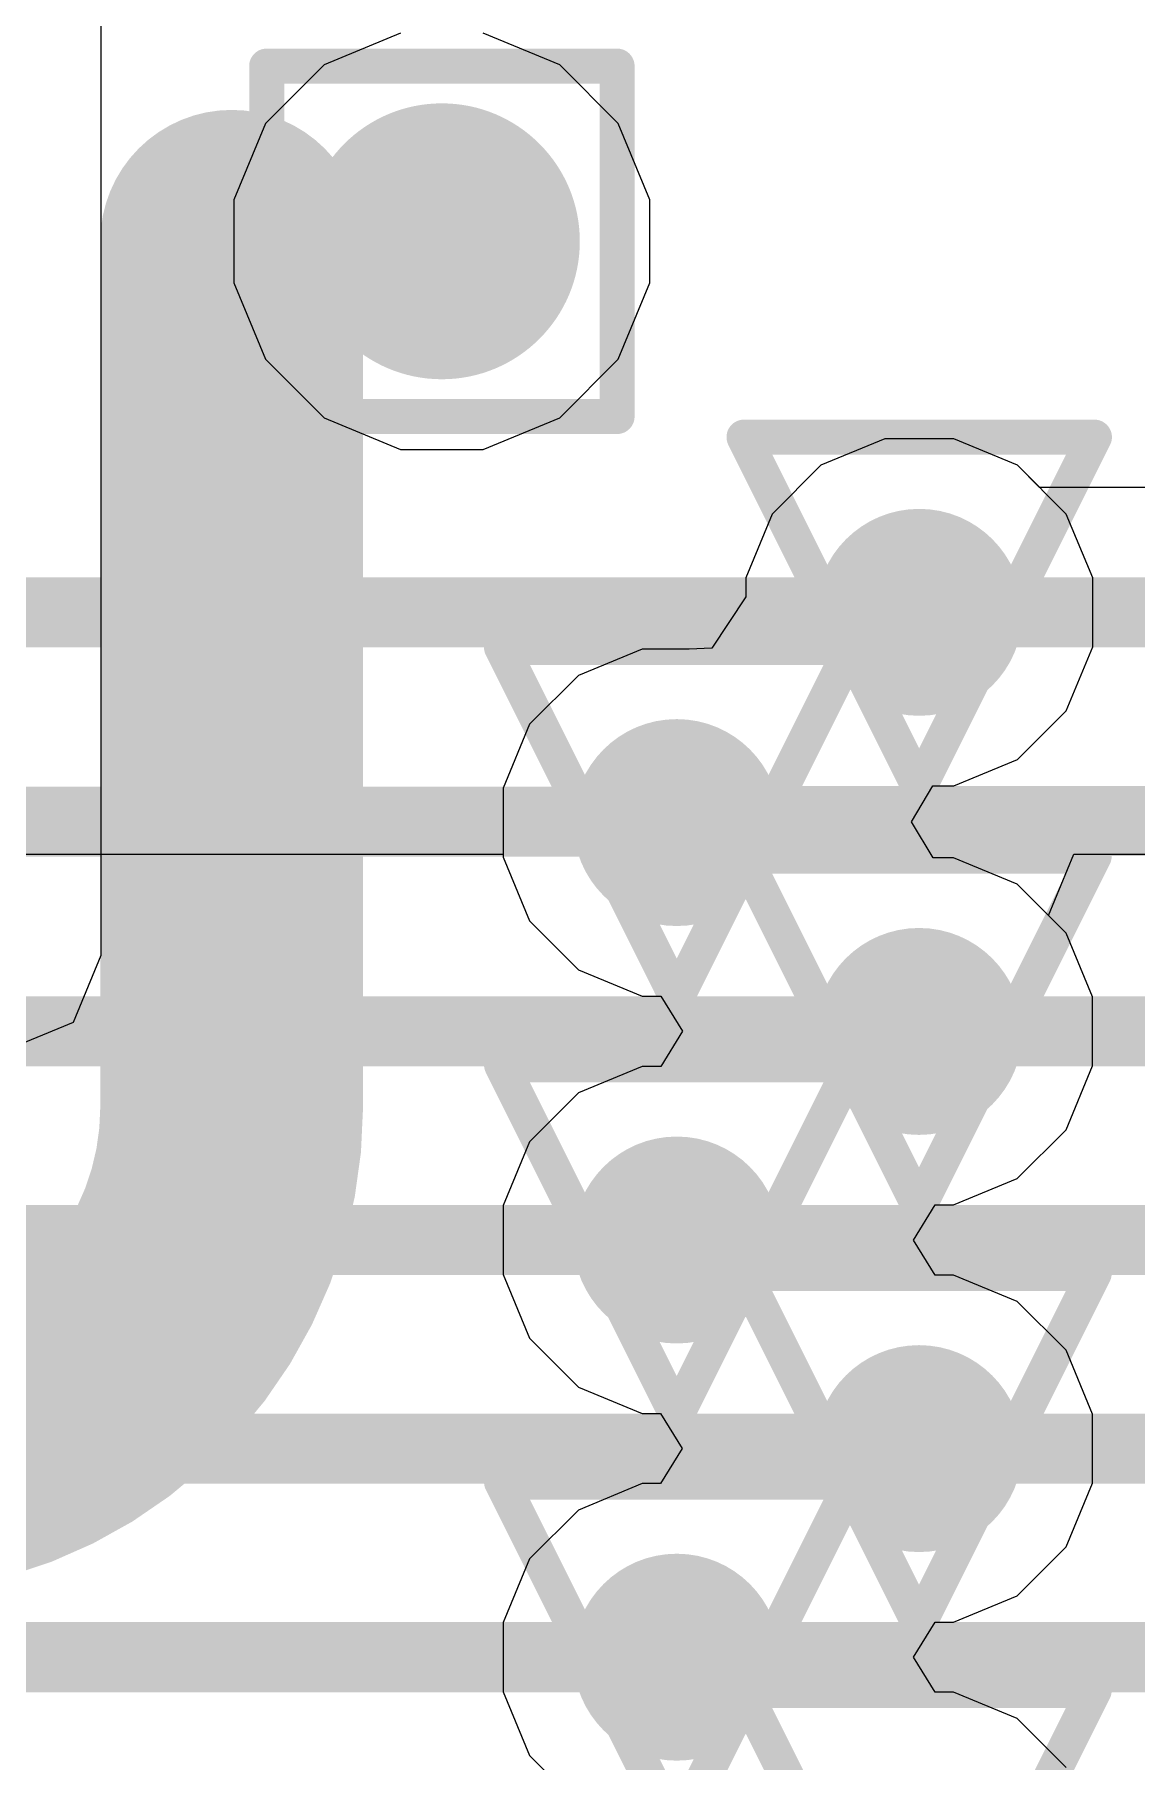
# Model space of a CAD drawing. Header units: inches. Extents: x -6 to 283, y -12 to 154.
# Drawn here: x 34.962 to 36.56, y -10.397 to -7.893 of the extents above; entities that cross this region are included whole.
import ezdxf

# ---------------------------------------------------------------- set-up
doc = ezdxf.new("R2010")
doc.units = ezdxf.units.IN
for name, color, linetype in [('Bottom Layer', 5, 'Continuous'), ('Drill Drawing', 1, 'Continuous'), ('GND-1', 16, 'Continuous'), ('GND-2', 90, 'Continuous'), ('GND-3', 216, 'Continuous'), ('GND-4', 54, 'Continuous'), ('PWR-1', 156, 'Continuous'), ('PWR-2', 130, 'Continuous'), ('Signal L1', 76, 'Continuous'), ('Signal L2', 6, 'Continuous'), ('Top Layer', 1, 'Continuous'), ('Via Holes', 16, 'Continuous')]:
    doc.layers.add(name, color=color, linetype=linetype)

msp = doc.modelspace()

# ---------------------------------------------------------------- hatches: boundary and pattern name
at = {"layer": 'Bottom Layer'}
h = msp.add_hatch(color=5, dxfattribs=at)
edge = h.paths.add_edge_path()
edge.add_arc((35.5531, -8.1928), 0.2, 0, 360)
h = msp.add_hatch(color=5, dxfattribs=at)
edge = h.paths.add_edge_path()
edge.add_arc((36.2452, -8.7307), 0.15, 0, 360)
h = msp.add_hatch(color=5, dxfattribs=at)
edge = h.paths.add_edge_path()
edge.add_arc((35.8936, -9.0355), 0.15, 0, 360)
h = msp.add_hatch(color=5, dxfattribs=at)
edge = h.paths.add_edge_path()
edge.add_arc((36.2449, -9.3383), 0.15, 0, 360)
h = msp.add_hatch(color=5, dxfattribs=at)
edge = h.paths.add_edge_path()
edge.add_arc((35.8936, -9.6407), 0.15, 0, 360)
h = msp.add_hatch(color=5, dxfattribs=at)
edge = h.paths.add_edge_path()
edge.add_arc((36.2449, -9.9431), 0.15, 0, 360)
h = msp.add_hatch(color=5, dxfattribs=at)
edge = h.paths.add_edge_path()
edge.add_arc((35.8936, -10.2455), 0.15, 0, 360)
at = {"layer": 'GND-1'}
h = msp.add_hatch(color=16, dxfattribs=at)
edge = h.paths.add_edge_path()
edge.add_arc((35.5531, -8.1928), 0.2, 0, 360)
h = msp.add_hatch(color=16, dxfattribs=at)
edge = h.paths.add_edge_path()
edge.add_arc((36.2452, -8.7307), 0.15, 0, 360)
h = msp.add_hatch(color=16, dxfattribs=at)
edge = h.paths.add_edge_path()
edge.add_arc((35.8936, -9.0355), 0.15, 0, 360)
h = msp.add_hatch(color=16, dxfattribs=at)
edge = h.paths.add_edge_path()
edge.add_arc((36.2449, -9.3383), 0.15, 0, 360)
h = msp.add_hatch(color=16, dxfattribs=at)
edge = h.paths.add_edge_path()
edge.add_arc((35.8936, -9.6407), 0.15, 0, 360)
h = msp.add_hatch(color=16, dxfattribs=at)
edge = h.paths.add_edge_path()
edge.add_arc((36.2449, -9.9431), 0.15, 0, 360)
h = msp.add_hatch(color=16, dxfattribs=at)
edge = h.paths.add_edge_path()
edge.add_arc((35.8936, -10.2455), 0.15, 0, 360)
at = {"layer": 'GND-2'}
h = msp.add_hatch(color=90, dxfattribs=at)
edge = h.paths.add_edge_path()
edge.add_arc((35.5531, -8.1928), 0.2, 0, 360)
h = msp.add_hatch(color=90, dxfattribs=at)
edge = h.paths.add_edge_path()
edge.add_arc((36.2452, -8.7307), 0.15, 0, 360)
h = msp.add_hatch(color=90, dxfattribs=at)
edge = h.paths.add_edge_path()
edge.add_arc((35.8936, -9.0355), 0.15, 0, 360)
h = msp.add_hatch(color=90, dxfattribs=at)
edge = h.paths.add_edge_path()
edge.add_arc((36.2449, -9.3383), 0.15, 0, 360)
h = msp.add_hatch(color=90, dxfattribs=at)
edge = h.paths.add_edge_path()
edge.add_arc((35.8936, -9.6407), 0.15, 0, 360)
h = msp.add_hatch(color=90, dxfattribs=at)
edge = h.paths.add_edge_path()
edge.add_arc((36.2449, -9.9431), 0.15, 0, 360)
h = msp.add_hatch(color=90, dxfattribs=at)
edge = h.paths.add_edge_path()
edge.add_arc((35.8936, -10.2455), 0.15, 0, 360)
at = {"layer": 'GND-3'}
h = msp.add_hatch(color=216, dxfattribs=at)
edge = h.paths.add_edge_path()
edge.add_arc((35.5531, -8.1928), 0.2, 0, 360)
h = msp.add_hatch(color=216, dxfattribs=at)
edge = h.paths.add_edge_path()
edge.add_arc((36.2452, -8.7307), 0.15, 0, 360)
h = msp.add_hatch(color=216, dxfattribs=at)
edge = h.paths.add_edge_path()
edge.add_arc((35.8936, -9.0355), 0.15, 0, 360)
h = msp.add_hatch(color=216, dxfattribs=at)
edge = h.paths.add_edge_path()
edge.add_arc((36.2449, -9.3383), 0.15, 0, 360)
h = msp.add_hatch(color=216, dxfattribs=at)
edge = h.paths.add_edge_path()
edge.add_arc((35.8936, -9.6407), 0.15, 0, 360)
h = msp.add_hatch(color=216, dxfattribs=at)
edge = h.paths.add_edge_path()
edge.add_arc((36.2449, -9.9431), 0.15, 0, 360)
h = msp.add_hatch(color=216, dxfattribs=at)
edge = h.paths.add_edge_path()
edge.add_arc((35.8936, -10.2455), 0.15, 0, 360)
at = {"layer": 'GND-4'}
h = msp.add_hatch(color=54, dxfattribs=at)
edge = h.paths.add_edge_path()
edge.add_arc((35.5531, -8.1928), 0.2, 0, 360)
h = msp.add_hatch(color=54, dxfattribs=at)
edge = h.paths.add_edge_path()
edge.add_arc((36.2452, -8.7307), 0.15, 0, 360)
h = msp.add_hatch(color=54, dxfattribs=at)
edge = h.paths.add_edge_path()
edge.add_arc((35.8936, -9.0355), 0.15, 0, 360)
h = msp.add_hatch(color=54, dxfattribs=at)
edge = h.paths.add_edge_path()
edge.add_arc((36.2449, -9.3383), 0.15, 0, 360)
h = msp.add_hatch(color=54, dxfattribs=at)
edge = h.paths.add_edge_path()
edge.add_arc((35.8936, -9.6407), 0.15, 0, 360)
h = msp.add_hatch(color=54, dxfattribs=at)
edge = h.paths.add_edge_path()
edge.add_arc((36.2449, -9.9431), 0.15, 0, 360)
h = msp.add_hatch(color=54, dxfattribs=at)
edge = h.paths.add_edge_path()
edge.add_arc((35.8936, -10.2455), 0.15, 0, 360)
at = {"layer": 'PWR-1'}
h = msp.add_hatch(color=156, dxfattribs=at)
edge = h.paths.add_edge_path()
edge.add_arc((35.5531, -8.1928), 0.2, 0, 360)
h = msp.add_hatch(color=156, dxfattribs=at)
edge = h.paths.add_edge_path()
edge.add_arc((36.2452, -8.7307), 0.15, 0, 360)
h = msp.add_hatch(color=156, dxfattribs=at)
edge = h.paths.add_edge_path()
edge.add_arc((35.8936, -9.0355), 0.15, 0, 360)
h = msp.add_hatch(color=156, dxfattribs=at)
edge = h.paths.add_edge_path()
edge.add_arc((36.2449, -9.3383), 0.15, 0, 360)
h = msp.add_hatch(color=156, dxfattribs=at)
edge = h.paths.add_edge_path()
edge.add_arc((35.8936, -9.6407), 0.15, 0, 360)
h = msp.add_hatch(color=156, dxfattribs=at)
edge = h.paths.add_edge_path()
edge.add_arc((36.2449, -9.9431), 0.15, 0, 360)
h = msp.add_hatch(color=156, dxfattribs=at)
edge = h.paths.add_edge_path()
edge.add_arc((35.8936, -10.2455), 0.15, 0, 360)
at = {"layer": 'PWR-2'}
h = msp.add_hatch(color=130, dxfattribs=at)
edge = h.paths.add_edge_path()
edge.add_arc((35.5531, -8.1928), 0.2, 0, 360)
h = msp.add_hatch(color=130, dxfattribs=at)
edge = h.paths.add_edge_path()
edge.add_arc((36.2452, -8.7307), 0.15, 0, 360)
h = msp.add_hatch(color=130, dxfattribs=at)
edge = h.paths.add_edge_path()
edge.add_arc((35.8936, -9.0355), 0.15, 0, 360)
h = msp.add_hatch(color=130, dxfattribs=at)
edge = h.paths.add_edge_path()
edge.add_arc((36.2449, -9.3383), 0.15, 0, 360)
h = msp.add_hatch(color=130, dxfattribs=at)
edge = h.paths.add_edge_path()
edge.add_arc((35.8936, -9.6407), 0.15, 0, 360)
h = msp.add_hatch(color=130, dxfattribs=at)
edge = h.paths.add_edge_path()
edge.add_arc((36.2449, -9.9431), 0.15, 0, 360)
h = msp.add_hatch(color=130, dxfattribs=at)
edge = h.paths.add_edge_path()
edge.add_arc((35.8936, -10.2455), 0.15, 0, 360)
at = {"layer": 'Signal L1'}
h = msp.add_hatch(color=76, dxfattribs=at)
edge = h.paths.add_edge_path()
edge.add_arc((35.5531, -8.1928), 0.2, 0, 360)
h = msp.add_hatch(color=76, dxfattribs=at)
edge = h.paths.add_edge_path()
edge.add_arc((36.2452, -8.7307), 0.15, 0, 360)
h = msp.add_hatch(color=76, dxfattribs=at)
edge = h.paths.add_edge_path()
edge.add_arc((35.8936, -9.0355), 0.15, 0, 360)
h = msp.add_hatch(color=76, dxfattribs=at)
edge = h.paths.add_edge_path()
edge.add_arc((36.2449, -9.3383), 0.15, 0, 360)
h = msp.add_hatch(color=76, dxfattribs=at)
edge = h.paths.add_edge_path()
edge.add_arc((35.8936, -9.6407), 0.15, 0, 360)
h = msp.add_hatch(color=76, dxfattribs=at)
edge = h.paths.add_edge_path()
edge.add_arc((36.2449, -9.9431), 0.15, 0, 360)
h = msp.add_hatch(color=76, dxfattribs=at)
edge = h.paths.add_edge_path()
edge.add_arc((35.8936, -10.2455), 0.15, 0, 360)
at = {"layer": 'Signal L2'}
h = msp.add_hatch(color=6, dxfattribs=at)
edge = h.paths.add_edge_path()
edge.add_arc((35.5531, -8.1928), 0.2, 0, 360)
h = msp.add_hatch(color=6, dxfattribs=at)
edge = h.paths.add_edge_path()
edge.add_arc((36.2452, -8.7307), 0.15, 0, 360)
h = msp.add_hatch(color=6, dxfattribs=at)
edge = h.paths.add_edge_path()
edge.add_arc((35.8936, -9.0355), 0.15, 0, 360)
h = msp.add_hatch(color=6, dxfattribs=at)
edge = h.paths.add_edge_path()
edge.add_arc((36.2449, -9.3383), 0.15, 0, 360)
h = msp.add_hatch(color=6, dxfattribs=at)
edge = h.paths.add_edge_path()
edge.add_arc((35.8936, -9.6407), 0.15, 0, 360)
h = msp.add_hatch(color=6, dxfattribs=at)
edge = h.paths.add_edge_path()
edge.add_arc((36.2449, -9.9431), 0.15, 0, 360)
h = msp.add_hatch(color=6, dxfattribs=at)
edge = h.paths.add_edge_path()
edge.add_arc((35.8936, -10.2455), 0.15, 0, 360)
at = {"layer": 'Top Layer'}
h = msp.add_hatch(color=1, dxfattribs=at)
edge = h.paths.add_edge_path()
edge.add_arc((35.5531, -8.1928), 0.2, 0, 360)
h = msp.add_hatch(color=1, dxfattribs=at)
edge = h.paths.add_edge_path()
edge.add_arc((36.2452, -8.7307), 0.15, 0, 360)
h = msp.add_hatch(color=1, dxfattribs=at)
edge = h.paths.add_edge_path()
edge.add_arc((35.8936, -9.0355), 0.15, 0, 360)
h = msp.add_hatch(color=1, dxfattribs=at)
edge = h.paths.add_edge_path()
edge.add_arc((36.2449, -9.3383), 0.15, 0, 360)
h = msp.add_hatch(color=1, dxfattribs=at)
edge = h.paths.add_edge_path()
edge.add_arc((35.8936, -9.6407), 0.15, 0, 360)
h = msp.add_hatch(color=1, dxfattribs=at)
edge = h.paths.add_edge_path()
edge.add_arc((36.2449, -9.9431), 0.15, 0, 360)
h = msp.add_hatch(color=1, dxfattribs=at)
edge = h.paths.add_edge_path()
edge.add_arc((35.8936, -10.2455), 0.15, 0, 360)
at = {"layer": 'Via Holes'}
h = msp.add_hatch(color=7, dxfattribs=at)
edge = h.paths.add_edge_path()
edge.add_arc((35.5531, -8.1928), 0.1, 0, 360)
h = msp.add_hatch(color=7, dxfattribs=at)
edge = h.paths.add_edge_path()
edge.add_arc((36.2452, -8.7307), 0.075, 0, 360)
h = msp.add_hatch(color=7, dxfattribs=at)
edge = h.paths.add_edge_path()
edge.add_arc((35.8936, -9.0355), 0.075, 0, 360)
h = msp.add_hatch(color=7, dxfattribs=at)
edge = h.paths.add_edge_path()
edge.add_arc((36.2449, -9.3383), 0.075, 0, 360)
h = msp.add_hatch(color=7, dxfattribs=at)
edge = h.paths.add_edge_path()
edge.add_arc((35.8936, -9.6407), 0.075, 0, 360)
h = msp.add_hatch(color=7, dxfattribs=at)
edge = h.paths.add_edge_path()
edge.add_arc((36.2449, -9.9431), 0.075, 0, 360)
h = msp.add_hatch(color=7, dxfattribs=at)
edge = h.paths.add_edge_path()
edge.add_arc((35.8936, -10.2455), 0.075, 0, 360)

# ---------------------------------------------------------------- linework, layer by layer
at = {"layer": 'Bottom Layer'}
for p, q in [((35.0592, -9.2275), (35.0592, -7.2555)), ((36.1952, -8.4791), (36.1027, -8.5175)), ((36.2953, -8.4791), (36.1952, -8.4791)), ((36.3877, -8.5175), (36.2953, -8.4791)), ((36.1027, -8.5175), (36.0319, -8.5882)), ((36.4585, -8.5882), (36.3877, -8.5175)), ((36.0319, -8.5882), (35.9936, -8.6807)), ((36.4968, -8.6807), (36.4585, -8.5882)), ((35.9936, -8.6807), (35.9936, -8.7084)), ((36.4968, -8.7808), (36.4968, -8.6807)), ((35.9936, -8.7084), (35.9445, -8.7827)), ((35.8436, -8.7839), (35.7511, -8.8223)), ((35.9115, -8.7839), (35.8436, -8.7839)), ((35.9445, -8.7827), (35.9115, -8.7839)), ((36.4585, -8.8733), (36.4968, -8.7808)), ((35.7511, -8.8223), (35.6803, -8.893)), ((36.3877, -8.944), (36.4585, -8.8733)), ((35.6803, -8.893), (35.642, -8.9855)), ((36.2953, -8.9823), (36.3877, -8.944)), ((35.642, -8.9855), (35.642, -9.0856)), ((36.234, -9.0344), (36.2648, -8.9823)), ((36.2648, -8.9823), (36.2953, -8.9823)), ((36.2652, -9.0867), (36.234, -9.0344)), ((35.642, -9.0856), (35.6803, -9.1781)), ((36.2949, -9.0867), (36.2652, -9.0867)), ((36.3874, -9.125), (36.2949, -9.0867)), ((36.4582, -9.1958), (36.3874, -9.125)), ((35.6803, -9.1781), (35.7511, -9.2488)), ((36.4965, -9.2882), (36.4582, -9.1958)), ((35.0189, -9.3247), (35.0592, -9.2275)), ((35.7511, -9.2488), (35.8436, -9.2871)), ((35.8436, -9.2871), (35.8708, -9.2871)), ((35.8708, -9.2871), (35.9019, -9.338)), ((36.4965, -9.3883), (36.4965, -9.2882)), ((34.9217, -9.365), (35.0189, -9.3247)), ((35.9019, -9.338), (35.8706, -9.3891)), ((36.4582, -9.4808), (36.4965, -9.3883)), ((35.8436, -9.3891), (35.7511, -9.4274)), ((35.8706, -9.3891), (35.8436, -9.3891)), ((35.7511, -9.4274), (35.6803, -9.4982)), ((36.3874, -9.5516), (36.4582, -9.4808)), ((35.6803, -9.4982), (35.642, -9.5906)), ((36.2949, -9.5899), (36.3874, -9.5516)), ((35.642, -9.5906), (35.642, -9.6907)), ((36.2369, -9.6407), (36.2682, -9.5899)), ((36.2682, -9.5899), (36.2949, -9.5899)), ((36.2682, -9.6915), (36.2369, -9.6407)), ((35.642, -9.6907), (35.6803, -9.7832)), ((36.2949, -9.6915), (36.2682, -9.6915)), ((36.3874, -9.7298), (36.2949, -9.6915)), ((36.4582, -9.8006), (36.3874, -9.7298)), ((35.6803, -9.7832), (35.7511, -9.854)), ((36.4965, -9.893), (36.4582, -9.8006)), ((35.7511, -9.854), (35.8436, -9.8923)), ((35.8436, -9.8923), (35.8703, -9.8923)), ((35.8703, -9.8923), (35.9016, -9.9431)), ((36.4965, -9.9931), (36.4965, -9.893)), ((35.9016, -9.9431), (35.8703, -9.9939)), ((35.8436, -9.9939), (35.7511, -10.0322)), ((35.8703, -9.9939), (35.8436, -9.9939)), ((36.4582, -10.0856), (36.4965, -9.9931)), ((35.7511, -10.0322), (35.6803, -10.103)), ((36.3874, -10.1564), (36.4582, -10.0856)), ((35.6803, -10.103), (35.642, -10.1954)), ((36.2949, -10.1947), (36.3874, -10.1564)), ((35.642, -10.1954), (35.642, -10.2955)), ((36.2369, -10.2455), (36.2682, -10.1947)), ((36.2682, -10.1947), (36.2949, -10.1947)), ((36.2682, -10.2963), (36.2369, -10.2455)), ((35.642, -10.2955), (35.6803, -10.388)), ((36.2949, -10.2963), (36.2682, -10.2963)), ((36.3874, -10.3346), (36.2949, -10.2963)), ((36.4582, -10.4054), (36.3874, -10.3346)), ((35.6803, -10.388), (35.7511, -10.4588))]:
    msp.add_line(p, q, dxfattribs=at)
for points in [[(35.2483, -9.4484, 0.381, 0.381, 0), (35.2483, -8.1928, 0.381, 0.381, 0)], [(35.2483, -9.4484, 0.381, 0.381, -0.414214), (34.7326, -9.9641, 0.381, 0.381, 0)]]:
    msp.add_lwpolyline(points, format="xyseb", dxfattribs=at)
for points in [[(35.1531, -8.1928, 0.1905, 0.1905, 1), (35.3436, -8.1928, 0.1905, 0.1905, 1)], [(35.1531, -9.4484, 0.1905, 0.1905, 1), (35.3436, -9.4484, 0.1905, 0.1905, 1)], [(35.1531, -9.4484, 0.1905, 0.1905, 1), (35.3436, -9.4484, 0.1905, 0.1905, 1)]]:
    msp.add_lwpolyline(points, format="xyseb", close=True, dxfattribs=at)
at = {"layer": 'Drill Drawing'}
for points in [[(35.2991, -7.9388, 0.0508, 0.0508, 0), (35.8071, -7.9388, 0.0508, 0.0508, 0)], [(35.2991, -8.4468, 0.0508, 0.0508, 0), (35.2991, -7.9388, 0.0508, 0.0508, 0)], [(35.8071, -8.4468, 0.0508, 0.0508, 0), (35.8071, -7.9388, 0.0508, 0.0508, 0)], [(35.2991, -8.4468, 0.0508, 0.0508, 0), (35.8071, -8.4468, 0.0508, 0.0508, 0)], [(35.9912, -8.4767, 0.0508, 0.0508, 0), (36.4992, -8.4767, 0.0508, 0.0508, 0)], [(35.9912, -8.4767, 0.0508, 0.0508, 0), (36.2452, -8.9847, 0.0508, 0.0508, 0)], [(36.2452, -8.9847, 0.0508, 0.0508, 0), (36.4992, -8.4767, 0.0508, 0.0508, 0)], [(35.6396, -8.7815, 0.0508, 0.0508, 0), (36.1476, -8.7815, 0.0508, 0.0508, 0)], [(35.6396, -8.7815, 0.0508, 0.0508, 0), (35.8936, -9.2895, 0.0508, 0.0508, 0)], [(35.8936, -9.2895, 0.0508, 0.0508, 0), (36.1476, -8.7815, 0.0508, 0.0508, 0)], [(35.9909, -9.0843, 0.0508, 0.0508, 0), (36.4989, -9.0843, 0.0508, 0.0508, 0)], [(35.9909, -9.0843, 0.0508, 0.0508, 0), (36.2449, -9.5923, 0.0508, 0.0508, 0)], [(36.2449, -9.5923, 0.0508, 0.0508, 0), (36.4989, -9.0843, 0.0508, 0.0508, 0)], [(35.6396, -9.3867, 0.0508, 0.0508, 0), (36.1476, -9.3867, 0.0508, 0.0508, 0)], [(35.6396, -9.3867, 0.0508, 0.0508, 0), (35.8936, -9.8947, 0.0508, 0.0508, 0)], [(35.8936, -9.8947, 0.0508, 0.0508, 0), (36.1476, -9.3867, 0.0508, 0.0508, 0)], [(35.9909, -9.6891, 0.0508, 0.0508, 0), (36.4989, -9.6891, 0.0508, 0.0508, 0)], [(35.9909, -9.6891, 0.0508, 0.0508, 0), (36.2449, -10.1971, 0.0508, 0.0508, 0)], [(36.2449, -10.1971, 0.0508, 0.0508, 0), (36.4989, -9.6891, 0.0508, 0.0508, 0)], [(35.6396, -9.9915, 0.0508, 0.0508, 0), (36.1476, -9.9915, 0.0508, 0.0508, 0)], [(35.6396, -9.9915, 0.0508, 0.0508, 0), (35.8936, -10.4995, 0.0508, 0.0508, 0)], [(35.8936, -10.4995, 0.0508, 0.0508, 0), (36.1476, -9.9915, 0.0508, 0.0508, 0)], [(35.9909, -10.2939, 0.0508, 0.0508, 0), (36.4989, -10.2939, 0.0508, 0.0508, 0)], [(35.9909, -10.2939, 0.0508, 0.0508, 0), (36.2449, -10.8019, 0.0508, 0.0508, 0)], [(36.2449, -10.8019, 0.0508, 0.0508, 0), (36.4989, -10.2939, 0.0508, 0.0508, 0)]]:
    msp.add_lwpolyline(points, format="xyseb", dxfattribs=at)
for points in [[(35.2864, -7.9388, 0.0254, 0.0254, 1), (35.3118, -7.9388, 0.0254, 0.0254, 1)], [(35.2864, -7.9388, 0.0254, 0.0254, 1), (35.3118, -7.9388, 0.0254, 0.0254, 1)], [(35.7944, -7.9388, 0.0254, 0.0254, 1), (35.8198, -7.9388, 0.0254, 0.0254, 1)], [(35.7944, -7.9388, 0.0254, 0.0254, 1), (35.8198, -7.9388, 0.0254, 0.0254, 1)], [(35.2864, -8.4468, 0.0254, 0.0254, 1), (35.3118, -8.4468, 0.0254, 0.0254, 1)], [(35.2864, -8.4468, 0.0254, 0.0254, 1), (35.3118, -8.4468, 0.0254, 0.0254, 1)], [(35.7944, -8.4468, 0.0254, 0.0254, 1), (35.8198, -8.4468, 0.0254, 0.0254, 1)], [(35.7944, -8.4468, 0.0254, 0.0254, 1), (35.8198, -8.4468, 0.0254, 0.0254, 1)], [(35.9785, -8.4767, 0.0254, 0.0254, 1), (36.0039, -8.4767, 0.0254, 0.0254, 1)], [(35.9785, -8.4767, 0.0254, 0.0254, 1), (36.0039, -8.4767, 0.0254, 0.0254, 1)], [(36.4865, -8.4767, 0.0254, 0.0254, 1), (36.5119, -8.4767, 0.0254, 0.0254, 1)], [(36.4865, -8.4767, 0.0254, 0.0254, 1), (36.5119, -8.4767, 0.0254, 0.0254, 1)], [(35.6269, -8.7815, 0.0254, 0.0254, 1), (35.6523, -8.7815, 0.0254, 0.0254, 1)], [(35.6269, -8.7815, 0.0254, 0.0254, 1), (35.6523, -8.7815, 0.0254, 0.0254, 1)], [(36.1349, -8.7815, 0.0254, 0.0254, 1), (36.1603, -8.7815, 0.0254, 0.0254, 1)], [(36.1349, -8.7815, 0.0254, 0.0254, 1), (36.1603, -8.7815, 0.0254, 0.0254, 1)], [(36.2325, -8.9847, 0.0254, 0.0254, 1), (36.2579, -8.9847, 0.0254, 0.0254, 1)], [(36.2325, -8.9847, 0.0254, 0.0254, 1), (36.2579, -8.9847, 0.0254, 0.0254, 1)], [(35.9782, -9.0843, 0.0254, 0.0254, 1), (36.0036, -9.0843, 0.0254, 0.0254, 1)], [(35.9782, -9.0843, 0.0254, 0.0254, 1), (36.0036, -9.0843, 0.0254, 0.0254, 1)], [(36.4862, -9.0843, 0.0254, 0.0254, 1), (36.5116, -9.0843, 0.0254, 0.0254, 1)], [(36.4862, -9.0843, 0.0254, 0.0254, 1), (36.5116, -9.0843, 0.0254, 0.0254, 1)], [(35.8809, -9.2895, 0.0254, 0.0254, 1), (35.9063, -9.2895, 0.0254, 0.0254, 1)], [(35.8809, -9.2895, 0.0254, 0.0254, 1), (35.9063, -9.2895, 0.0254, 0.0254, 1)], [(35.6269, -9.3867, 0.0254, 0.0254, 1), (35.6523, -9.3867, 0.0254, 0.0254, 1)], [(35.6269, -9.3867, 0.0254, 0.0254, 1), (35.6523, -9.3867, 0.0254, 0.0254, 1)], [(36.1349, -9.3867, 0.0254, 0.0254, 1), (36.1603, -9.3867, 0.0254, 0.0254, 1)], [(36.1349, -9.3867, 0.0254, 0.0254, 1), (36.1603, -9.3867, 0.0254, 0.0254, 1)], [(36.2322, -9.5923, 0.0254, 0.0254, 1), (36.2576, -9.5923, 0.0254, 0.0254, 1)], [(36.2322, -9.5923, 0.0254, 0.0254, 1), (36.2576, -9.5923, 0.0254, 0.0254, 1)], [(35.9782, -9.6891, 0.0254, 0.0254, 1), (36.0036, -9.6891, 0.0254, 0.0254, 1)], [(35.9782, -9.6891, 0.0254, 0.0254, 1), (36.0036, -9.6891, 0.0254, 0.0254, 1)], [(36.4862, -9.6891, 0.0254, 0.0254, 1), (36.5116, -9.6891, 0.0254, 0.0254, 1)], [(36.4862, -9.6891, 0.0254, 0.0254, 1), (36.5116, -9.6891, 0.0254, 0.0254, 1)], [(35.8809, -9.8947, 0.0254, 0.0254, 1), (35.9063, -9.8947, 0.0254, 0.0254, 1)], [(35.8809, -9.8947, 0.0254, 0.0254, 1), (35.9063, -9.8947, 0.0254, 0.0254, 1)], [(35.6269, -9.9915, 0.0254, 0.0254, 1), (35.6523, -9.9915, 0.0254, 0.0254, 1)], [(35.6269, -9.9915, 0.0254, 0.0254, 1), (35.6523, -9.9915, 0.0254, 0.0254, 1)], [(36.1349, -9.9915, 0.0254, 0.0254, 1), (36.1603, -9.9915, 0.0254, 0.0254, 1)], [(36.1349, -9.9915, 0.0254, 0.0254, 1), (36.1603, -9.9915, 0.0254, 0.0254, 1)], [(36.2322, -10.1971, 0.0254, 0.0254, 1), (36.2576, -10.1971, 0.0254, 0.0254, 1)], [(36.2322, -10.1971, 0.0254, 0.0254, 1), (36.2576, -10.1971, 0.0254, 0.0254, 1)], [(35.9782, -10.2939, 0.0254, 0.0254, 1), (36.0036, -10.2939, 0.0254, 0.0254, 1)], [(35.9782, -10.2939, 0.0254, 0.0254, 1), (36.0036, -10.2939, 0.0254, 0.0254, 1)], [(36.4862, -10.2939, 0.0254, 0.0254, 1), (36.5116, -10.2939, 0.0254, 0.0254, 1)], [(36.4862, -10.2939, 0.0254, 0.0254, 1), (36.5116, -10.2939, 0.0254, 0.0254, 1)]]:
    msp.add_lwpolyline(points, format="xyseb", close=True, dxfattribs=at)
at = {"layer": 'GND-1'}
for p, q in [((36.1952, -8.4791), (36.1027, -8.5175)), ((36.2953, -8.4791), (36.1952, -8.4791)), ((36.3877, -8.5175), (36.2953, -8.4791)), ((36.1027, -8.5175), (36.0319, -8.5882)), ((36.4585, -8.5882), (36.3877, -8.5175)), ((36.0319, -8.5882), (35.9936, -8.6807)), ((36.4968, -8.6807), (36.4585, -8.5882)), ((35.9936, -8.6807), (35.9936, -8.7084)), ((36.4968, -8.7808), (36.4968, -8.6807)), ((35.9936, -8.7084), (35.9445, -8.7827)), ((35.8436, -8.7839), (35.7511, -8.8223)), ((35.9115, -8.7839), (35.8436, -8.7839)), ((35.9445, -8.7827), (35.9115, -8.7839)), ((36.4585, -8.8733), (36.4968, -8.7808)), ((35.7511, -8.8223), (35.6803, -8.893)), ((36.3877, -8.944), (36.4585, -8.8733)), ((35.6803, -8.893), (35.642, -8.9855)), ((36.2953, -8.9823), (36.3877, -8.944)), ((35.642, -8.9855), (35.642, -9.0856)), ((36.234, -9.0344), (36.2648, -8.9823)), ((36.2648, -8.9823), (36.2953, -8.9823)), ((36.2652, -9.0867), (36.234, -9.0344)), ((35.642, -9.0856), (35.6803, -9.1781)), ((36.2949, -9.0867), (36.2652, -9.0867)), ((36.3874, -9.125), (36.2949, -9.0867)), ((36.4582, -9.1958), (36.3874, -9.125)), ((35.6803, -9.1781), (35.7511, -9.2488)), ((36.4965, -9.2882), (36.4582, -9.1958)), ((35.7511, -9.2488), (35.8436, -9.2871)), ((35.8436, -9.2871), (35.8708, -9.2871)), ((35.8708, -9.2871), (35.9019, -9.338)), ((36.4965, -9.3883), (36.4965, -9.2882)), ((35.9019, -9.338), (35.8706, -9.3891)), ((36.4582, -9.4808), (36.4965, -9.3883)), ((35.8436, -9.3891), (35.7511, -9.4274)), ((35.8706, -9.3891), (35.8436, -9.3891)), ((35.7511, -9.4274), (35.6803, -9.4982)), ((36.3874, -9.5516), (36.4582, -9.4808)), ((35.6803, -9.4982), (35.642, -9.5906)), ((36.2949, -9.5899), (36.3874, -9.5516)), ((35.642, -9.5906), (35.642, -9.6907)), ((36.2369, -9.6407), (36.2682, -9.5899)), ((36.2682, -9.5899), (36.2949, -9.5899)), ((36.2682, -9.6915), (36.2369, -9.6407)), ((35.642, -9.6907), (35.6803, -9.7832)), ((36.2949, -9.6915), (36.2682, -9.6915)), ((36.3874, -9.7298), (36.2949, -9.6915)), ((36.4582, -9.8006), (36.3874, -9.7298)), ((35.6803, -9.7832), (35.7511, -9.854)), ((36.4965, -9.893), (36.4582, -9.8006)), ((35.7511, -9.854), (35.8436, -9.8923)), ((35.8436, -9.8923), (35.8703, -9.8923)), ((35.8703, -9.8923), (35.9016, -9.9431)), ((36.4965, -9.9931), (36.4965, -9.893)), ((35.9016, -9.9431), (35.8703, -9.9939)), ((35.8436, -9.9939), (35.7511, -10.0322)), ((35.8703, -9.9939), (35.8436, -9.9939)), ((36.4582, -10.0856), (36.4965, -9.9931)), ((35.7511, -10.0322), (35.6803, -10.103)), ((36.3874, -10.1564), (36.4582, -10.0856)), ((35.6803, -10.103), (35.642, -10.1954)), ((36.2949, -10.1947), (36.3874, -10.1564)), ((35.642, -10.1954), (35.642, -10.2955)), ((36.2369, -10.2455), (36.2682, -10.1947)), ((36.2682, -10.1947), (36.2949, -10.1947)), ((36.2682, -10.2963), (36.2369, -10.2455)), ((35.642, -10.2955), (35.6803, -10.388)), ((36.2949, -10.2963), (36.2682, -10.2963)), ((36.3874, -10.3346), (36.2949, -10.2963)), ((36.4582, -10.4054), (36.3874, -10.3346)), ((35.6803, -10.388), (35.7511, -10.4588))]:
    msp.add_line(p, q, dxfattribs=at)
at = {"layer": 'GND-2'}
for p, q in [((36.1952, -8.4791), (36.1027, -8.5175)), ((36.2953, -8.4791), (36.1952, -8.4791)), ((36.3877, -8.5175), (36.2953, -8.4791)), ((36.1027, -8.5175), (36.0319, -8.5882)), ((36.4585, -8.5882), (36.3877, -8.5175)), ((36.0319, -8.5882), (35.9936, -8.6807)), ((36.4968, -8.6807), (36.4585, -8.5882)), ((35.9936, -8.6807), (35.9936, -8.7084)), ((36.4968, -8.7808), (36.4968, -8.6807)), ((35.9936, -8.7084), (35.9445, -8.7827)), ((35.8436, -8.7839), (35.7511, -8.8223)), ((35.9115, -8.7839), (35.8436, -8.7839)), ((35.9445, -8.7827), (35.9115, -8.7839)), ((36.4585, -8.8733), (36.4968, -8.7808)), ((35.7511, -8.8223), (35.6803, -8.893)), ((36.3877, -8.944), (36.4585, -8.8733)), ((35.6803, -8.893), (35.642, -8.9855)), ((36.2953, -8.9823), (36.3877, -8.944)), ((35.642, -8.9855), (35.642, -9.0856)), ((36.234, -9.0344), (36.2648, -8.9823)), ((36.2648, -8.9823), (36.2953, -8.9823)), ((36.2652, -9.0867), (36.234, -9.0344)), ((35.642, -9.0856), (35.6803, -9.1781)), ((36.2949, -9.0867), (36.2652, -9.0867)), ((36.3874, -9.125), (36.2949, -9.0867)), ((36.4582, -9.1958), (36.3874, -9.125)), ((35.6803, -9.1781), (35.7511, -9.2488)), ((36.4965, -9.2882), (36.4582, -9.1958)), ((35.7511, -9.2488), (35.8436, -9.2871)), ((35.8436, -9.2871), (35.8708, -9.2871)), ((35.8708, -9.2871), (35.9019, -9.338)), ((36.4965, -9.3883), (36.4965, -9.2882)), ((35.9019, -9.338), (35.8706, -9.3891)), ((36.4582, -9.4808), (36.4965, -9.3883)), ((35.8436, -9.3891), (35.7511, -9.4274)), ((35.8706, -9.3891), (35.8436, -9.3891)), ((35.7511, -9.4274), (35.6803, -9.4982)), ((36.3874, -9.5516), (36.4582, -9.4808)), ((35.6803, -9.4982), (35.642, -9.5906)), ((36.2949, -9.5899), (36.3874, -9.5516)), ((35.642, -9.5906), (35.642, -9.6907)), ((36.2369, -9.6407), (36.2682, -9.5899)), ((36.2682, -9.5899), (36.2949, -9.5899)), ((36.2682, -9.6915), (36.2369, -9.6407)), ((35.642, -9.6907), (35.6803, -9.7832)), ((36.2949, -9.6915), (36.2682, -9.6915)), ((36.3874, -9.7298), (36.2949, -9.6915)), ((36.4582, -9.8006), (36.3874, -9.7298)), ((35.6803, -9.7832), (35.7511, -9.854)), ((36.4965, -9.893), (36.4582, -9.8006)), ((35.7511, -9.854), (35.8436, -9.8923)), ((35.8436, -9.8923), (35.8703, -9.8923)), ((35.8703, -9.8923), (35.9016, -9.9431)), ((36.4965, -9.9931), (36.4965, -9.893)), ((35.9016, -9.9431), (35.8703, -9.9939)), ((35.8436, -9.9939), (35.7511, -10.0322)), ((35.8703, -9.9939), (35.8436, -9.9939)), ((36.4582, -10.0856), (36.4965, -9.9931)), ((35.7511, -10.0322), (35.6803, -10.103)), ((36.3874, -10.1564), (36.4582, -10.0856)), ((35.6803, -10.103), (35.642, -10.1954)), ((36.2949, -10.1947), (36.3874, -10.1564)), ((35.642, -10.1954), (35.642, -10.2955)), ((36.2369, -10.2455), (36.2682, -10.1947)), ((36.2682, -10.1947), (36.2949, -10.1947)), ((36.2682, -10.2963), (36.2369, -10.2455)), ((35.642, -10.2955), (35.6803, -10.388)), ((36.2949, -10.2963), (36.2682, -10.2963)), ((36.3874, -10.3346), (36.2949, -10.2963)), ((36.4582, -10.4054), (36.3874, -10.3346)), ((35.6803, -10.388), (35.7511, -10.4588))]:
    msp.add_line(p, q, dxfattribs=at)
at = {"layer": 'GND-3'}
for p, q in [((36.1952, -8.4791), (36.1027, -8.5175)), ((36.2953, -8.4791), (36.1952, -8.4791)), ((36.3877, -8.5175), (36.2953, -8.4791)), ((36.1027, -8.5175), (36.0319, -8.5882)), ((36.4585, -8.5882), (36.3877, -8.5175)), ((36.0319, -8.5882), (35.9936, -8.6807)), ((36.4968, -8.6807), (36.4585, -8.5882)), ((35.9936, -8.6807), (35.9936, -8.7084)), ((36.4968, -8.7808), (36.4968, -8.6807)), ((35.9936, -8.7084), (35.9445, -8.7827)), ((35.8436, -8.7839), (35.7511, -8.8223)), ((35.9115, -8.7839), (35.8436, -8.7839)), ((35.9445, -8.7827), (35.9115, -8.7839)), ((36.4585, -8.8733), (36.4968, -8.7808)), ((35.7511, -8.8223), (35.6803, -8.893)), ((36.3877, -8.944), (36.4585, -8.8733)), ((35.6803, -8.893), (35.642, -8.9855)), ((36.2953, -8.9823), (36.3877, -8.944)), ((35.642, -8.9855), (35.642, -9.0856)), ((36.234, -9.0344), (36.2648, -8.9823)), ((36.2648, -8.9823), (36.2953, -8.9823)), ((36.2652, -9.0867), (36.234, -9.0344)), ((35.642, -9.0856), (35.6803, -9.1781)), ((36.2949, -9.0867), (36.2652, -9.0867)), ((36.3874, -9.125), (36.2949, -9.0867)), ((36.4582, -9.1958), (36.3874, -9.125)), ((35.6803, -9.1781), (35.7511, -9.2488)), ((36.4965, -9.2882), (36.4582, -9.1958)), ((35.7511, -9.2488), (35.8436, -9.2871)), ((35.8436, -9.2871), (35.8708, -9.2871)), ((35.8708, -9.2871), (35.9019, -9.338)), ((36.4965, -9.3883), (36.4965, -9.2882)), ((35.9019, -9.338), (35.8706, -9.3891)), ((36.4582, -9.4808), (36.4965, -9.3883)), ((35.8436, -9.3891), (35.7511, -9.4274)), ((35.8706, -9.3891), (35.8436, -9.3891)), ((35.7511, -9.4274), (35.6803, -9.4982)), ((36.3874, -9.5516), (36.4582, -9.4808)), ((35.6803, -9.4982), (35.642, -9.5906)), ((36.2949, -9.5899), (36.3874, -9.5516)), ((35.642, -9.5906), (35.642, -9.6907)), ((36.2369, -9.6407), (36.2682, -9.5899)), ((36.2682, -9.5899), (36.2949, -9.5899)), ((36.2682, -9.6915), (36.2369, -9.6407)), ((35.642, -9.6907), (35.6803, -9.7832)), ((36.2949, -9.6915), (36.2682, -9.6915)), ((36.3874, -9.7298), (36.2949, -9.6915)), ((36.4582, -9.8006), (36.3874, -9.7298)), ((35.6803, -9.7832), (35.7511, -9.854)), ((36.4965, -9.893), (36.4582, -9.8006)), ((35.7511, -9.854), (35.8436, -9.8923)), ((35.8436, -9.8923), (35.8703, -9.8923)), ((35.8703, -9.8923), (35.9016, -9.9431)), ((36.4965, -9.9931), (36.4965, -9.893)), ((35.9016, -9.9431), (35.8703, -9.9939)), ((35.8436, -9.9939), (35.7511, -10.0322)), ((35.8703, -9.9939), (35.8436, -9.9939)), ((36.4582, -10.0856), (36.4965, -9.9931)), ((35.7511, -10.0322), (35.6803, -10.103)), ((36.3874, -10.1564), (36.4582, -10.0856)), ((35.6803, -10.103), (35.642, -10.1954)), ((36.2949, -10.1947), (36.3874, -10.1564)), ((35.642, -10.1954), (35.642, -10.2955)), ((36.2369, -10.2455), (36.2682, -10.1947)), ((36.2682, -10.1947), (36.2949, -10.1947)), ((36.2682, -10.2963), (36.2369, -10.2455)), ((35.642, -10.2955), (35.6803, -10.388)), ((36.2949, -10.2963), (36.2682, -10.2963)), ((36.3874, -10.3346), (36.2949, -10.2963)), ((36.4582, -10.4054), (36.3874, -10.3346)), ((35.6803, -10.388), (35.7511, -10.4588))]:
    msp.add_line(p, q, dxfattribs=at)
at = {"layer": 'GND-4'}
for p, q in [((36.1952, -8.4791), (36.1027, -8.5175)), ((36.2953, -8.4791), (36.1952, -8.4791)), ((36.3877, -8.5175), (36.2953, -8.4791)), ((36.1027, -8.5175), (36.0319, -8.5882)), ((36.4585, -8.5882), (36.3877, -8.5175)), ((36.0319, -8.5882), (35.9936, -8.6807)), ((36.4968, -8.6807), (36.4585, -8.5882)), ((35.9936, -8.6807), (35.9936, -8.7084)), ((36.4968, -8.7808), (36.4968, -8.6807)), ((35.9936, -8.7084), (35.9445, -8.7827)), ((35.8436, -8.7839), (35.7511, -8.8223)), ((35.9115, -8.7839), (35.8436, -8.7839)), ((35.9445, -8.7827), (35.9115, -8.7839)), ((36.4585, -8.8733), (36.4968, -8.7808)), ((35.7511, -8.8223), (35.6803, -8.893)), ((36.3877, -8.944), (36.4585, -8.8733)), ((35.6803, -8.893), (35.642, -8.9855)), ((36.2953, -8.9823), (36.3877, -8.944)), ((35.642, -8.9855), (35.642, -9.0856)), ((36.234, -9.0344), (36.2648, -8.9823)), ((36.2648, -8.9823), (36.2953, -8.9823)), ((36.2652, -9.0867), (36.234, -9.0344)), ((35.642, -9.0856), (35.6803, -9.1781)), ((36.2949, -9.0867), (36.2652, -9.0867)), ((36.3874, -9.125), (36.2949, -9.0867)), ((36.4582, -9.1958), (36.3874, -9.125)), ((35.6803, -9.1781), (35.7511, -9.2488)), ((36.4965, -9.2882), (36.4582, -9.1958)), ((35.7511, -9.2488), (35.8436, -9.2871)), ((35.8436, -9.2871), (35.8708, -9.2871)), ((35.8708, -9.2871), (35.9019, -9.338)), ((36.4965, -9.3883), (36.4965, -9.2882)), ((35.9019, -9.338), (35.8706, -9.3891)), ((36.4582, -9.4808), (36.4965, -9.3883)), ((35.8436, -9.3891), (35.7511, -9.4274)), ((35.8706, -9.3891), (35.8436, -9.3891)), ((35.7511, -9.4274), (35.6803, -9.4982)), ((36.3874, -9.5516), (36.4582, -9.4808)), ((35.6803, -9.4982), (35.642, -9.5906)), ((36.2949, -9.5899), (36.3874, -9.5516)), ((35.642, -9.5906), (35.642, -9.6907)), ((36.2369, -9.6407), (36.2682, -9.5899)), ((36.2682, -9.5899), (36.2949, -9.5899)), ((36.2682, -9.6915), (36.2369, -9.6407)), ((35.642, -9.6907), (35.6803, -9.7832)), ((36.2949, -9.6915), (36.2682, -9.6915)), ((36.3874, -9.7298), (36.2949, -9.6915)), ((36.4582, -9.8006), (36.3874, -9.7298)), ((35.6803, -9.7832), (35.7511, -9.854)), ((36.4965, -9.893), (36.4582, -9.8006)), ((35.7511, -9.854), (35.8436, -9.8923)), ((35.8436, -9.8923), (35.8703, -9.8923)), ((35.8703, -9.8923), (35.9016, -9.9431)), ((36.4965, -9.9931), (36.4965, -9.893)), ((35.9016, -9.9431), (35.8703, -9.9939)), ((35.8436, -9.9939), (35.7511, -10.0322)), ((35.8703, -9.9939), (35.8436, -9.9939)), ((36.4582, -10.0856), (36.4965, -9.9931)), ((35.7511, -10.0322), (35.6803, -10.103)), ((36.3874, -10.1564), (36.4582, -10.0856)), ((35.6803, -10.103), (35.642, -10.1954)), ((36.2949, -10.1947), (36.3874, -10.1564)), ((35.642, -10.1954), (35.642, -10.2955)), ((36.2369, -10.2455), (36.2682, -10.1947)), ((36.2682, -10.1947), (36.2949, -10.1947)), ((36.2682, -10.2963), (36.2369, -10.2455)), ((35.642, -10.2955), (35.6803, -10.388)), ((36.2949, -10.2963), (36.2682, -10.2963)), ((36.3874, -10.3346), (36.2949, -10.2963)), ((36.4582, -10.4054), (36.3874, -10.3346)), ((35.6803, -10.388), (35.7511, -10.4588))]:
    msp.add_line(p, q, dxfattribs=at)
at = {"layer": 'PWR-1'}
for p, q in [((35.4931, -7.8912), (35.3823, -7.9371)), ((35.724, -7.9371), (35.6131, -7.8912)), ((35.3823, -7.9371), (35.2974, -8.0219)), ((35.8088, -8.0219), (35.724, -7.9371)), ((35.2974, -8.0219), (35.2515, -8.1328)), ((35.8547, -8.1328), (35.8088, -8.0219)), ((35.2515, -8.1328), (35.2515, -8.2528)), ((35.8547, -8.2528), (35.8547, -8.1328)), ((35.2515, -8.2528), (35.2974, -8.3636)), ((35.8088, -8.3636), (35.8547, -8.2528)), ((35.2974, -8.3636), (35.3823, -8.4485)), ((35.724, -8.4485), (35.8088, -8.3636)), ((35.3823, -8.4485), (35.4931, -8.4944)), ((35.6131, -8.4944), (35.724, -8.4485)), ((36.1952, -8.4791), (36.1027, -8.5175)), ((36.2953, -8.4791), (36.1952, -8.4791)), ((36.3877, -8.5175), (36.2953, -8.4791)), ((35.4931, -8.4944), (35.6131, -8.4944)), ((36.1027, -8.5175), (36.0319, -8.5882)), ((36.4585, -8.5882), (36.3877, -8.5175)), ((36.0319, -8.5882), (35.9936, -8.6807)), ((36.4968, -8.6807), (36.4585, -8.5882)), ((35.9936, -8.6807), (35.9936, -8.7084)), ((36.4968, -8.7808), (36.4968, -8.6807)), ((35.9936, -8.7084), (35.9445, -8.7827)), ((35.8436, -8.7839), (35.7511, -8.8223)), ((35.9115, -8.7839), (35.8436, -8.7839)), ((35.9445, -8.7827), (35.9115, -8.7839)), ((36.4585, -8.8733), (36.4968, -8.7808)), ((35.7511, -8.8223), (35.6803, -8.893)), ((36.3877, -8.944), (36.4585, -8.8733)), ((35.6803, -8.893), (35.642, -8.9855)), ((36.2953, -8.9823), (36.3877, -8.944)), ((35.642, -8.9855), (35.642, -9.0856)), ((36.234, -9.0344), (36.2648, -8.9823)), ((36.2648, -8.9823), (36.2953, -8.9823)), ((36.2652, -9.0867), (36.234, -9.0344)), ((35.642, -9.0856), (35.6803, -9.1781)), ((36.2949, -9.0867), (36.2652, -9.0867)), ((36.3874, -9.125), (36.2949, -9.0867)), ((36.4582, -9.1958), (36.3874, -9.125)), ((35.6803, -9.1781), (35.7511, -9.2488)), ((36.4965, -9.2882), (36.4582, -9.1958)), ((35.7511, -9.2488), (35.8436, -9.2871)), ((35.8436, -9.2871), (35.8708, -9.2871)), ((35.8708, -9.2871), (35.9019, -9.338)), ((36.4965, -9.3883), (36.4965, -9.2882)), ((35.9019, -9.338), (35.8706, -9.3891)), ((36.4582, -9.4808), (36.4965, -9.3883)), ((35.8436, -9.3891), (35.7511, -9.4274)), ((35.8706, -9.3891), (35.8436, -9.3891)), ((35.7511, -9.4274), (35.6803, -9.4982)), ((36.3874, -9.5516), (36.4582, -9.4808)), ((35.6803, -9.4982), (35.642, -9.5906)), ((36.2949, -9.5899), (36.3874, -9.5516)), ((35.642, -9.5906), (35.642, -9.6907)), ((36.2369, -9.6407), (36.2682, -9.5899)), ((36.2682, -9.5899), (36.2949, -9.5899)), ((36.2682, -9.6915), (36.2369, -9.6407)), ((35.642, -9.6907), (35.6803, -9.7832)), ((36.2949, -9.6915), (36.2682, -9.6915)), ((36.3874, -9.7298), (36.2949, -9.6915)), ((36.4582, -9.8006), (36.3874, -9.7298)), ((35.6803, -9.7832), (35.7511, -9.854)), ((36.4965, -9.893), (36.4582, -9.8006)), ((35.7511, -9.854), (35.8436, -9.8923)), ((35.8436, -9.8923), (35.8703, -9.8923)), ((35.8703, -9.8923), (35.9016, -9.9431)), ((36.4965, -9.9931), (36.4965, -9.893)), ((35.9016, -9.9431), (35.8703, -9.9939)), ((35.8436, -9.9939), (35.7511, -10.0322)), ((35.8703, -9.9939), (35.8436, -9.9939)), ((36.4582, -10.0856), (36.4965, -9.9931)), ((35.7511, -10.0322), (35.6803, -10.103)), ((36.3874, -10.1564), (36.4582, -10.0856)), ((35.6803, -10.103), (35.642, -10.1954)), ((36.2949, -10.1947), (36.3874, -10.1564)), ((35.642, -10.1954), (35.642, -10.2955)), ((36.2369, -10.2455), (36.2682, -10.1947)), ((36.2682, -10.1947), (36.2949, -10.1947)), ((36.2682, -10.2963), (36.2369, -10.2455)), ((35.642, -10.2955), (35.6803, -10.388)), ((36.2949, -10.2963), (36.2682, -10.2963)), ((36.3874, -10.3346), (36.2949, -10.2963)), ((36.4582, -10.4054), (36.3874, -10.3346)), ((35.6803, -10.388), (35.7511, -10.4588))]:
    msp.add_line(p, q, dxfattribs=at)
at = {"layer": 'PWR-2'}
for p, q in [((35.4931, -7.8912), (35.3823, -7.9371)), ((35.724, -7.9371), (35.6131, -7.8912)), ((35.3823, -7.9371), (35.2974, -8.0219)), ((35.8088, -8.0219), (35.724, -7.9371)), ((35.2974, -8.0219), (35.2515, -8.1328)), ((35.8547, -8.1328), (35.8088, -8.0219)), ((35.2515, -8.1328), (35.2515, -8.2528)), ((35.8547, -8.2528), (35.8547, -8.1328)), ((35.2515, -8.2528), (35.2974, -8.3636)), ((35.8088, -8.3636), (35.8547, -8.2528)), ((35.2974, -8.3636), (35.3823, -8.4485)), ((35.724, -8.4485), (35.8088, -8.3636)), ((35.3823, -8.4485), (35.4931, -8.4944)), ((35.6131, -8.4944), (35.724, -8.4485)), ((36.1952, -8.4791), (36.1027, -8.5175)), ((36.2953, -8.4791), (36.1952, -8.4791)), ((36.3877, -8.5175), (36.2953, -8.4791)), ((35.4931, -8.4944), (35.6131, -8.4944)), ((36.1027, -8.5175), (36.0319, -8.5882)), ((36.4585, -8.5882), (36.3877, -8.5175)), ((36.0319, -8.5882), (35.9936, -8.6807)), ((36.4968, -8.6807), (36.4585, -8.5882)), ((35.9936, -8.6807), (35.9936, -8.7084)), ((36.4968, -8.7808), (36.4968, -8.6807)), ((35.9936, -8.7084), (35.9445, -8.7827)), ((35.8436, -8.7839), (35.7511, -8.8223)), ((35.9115, -8.7839), (35.8436, -8.7839)), ((35.9445, -8.7827), (35.9115, -8.7839)), ((36.4585, -8.8733), (36.4968, -8.7808)), ((35.7511, -8.8223), (35.6803, -8.893)), ((36.3877, -8.944), (36.4585, -8.8733)), ((35.6803, -8.893), (35.642, -8.9855)), ((36.2953, -8.9823), (36.3877, -8.944)), ((35.642, -8.9855), (35.642, -9.0856)), ((36.234, -9.0344), (36.2648, -8.9823)), ((36.2648, -8.9823), (36.2953, -8.9823)), ((36.2652, -9.0867), (36.234, -9.0344)), ((35.642, -9.0856), (35.6803, -9.1781)), ((36.2949, -9.0867), (36.2652, -9.0867)), ((36.3874, -9.125), (36.2949, -9.0867)), ((36.4582, -9.1958), (36.3874, -9.125)), ((35.6803, -9.1781), (35.7511, -9.2488)), ((36.4965, -9.2882), (36.4582, -9.1958)), ((35.7511, -9.2488), (35.8436, -9.2871)), ((35.8436, -9.2871), (35.8708, -9.2871)), ((35.8708, -9.2871), (35.9019, -9.338)), ((36.4965, -9.3883), (36.4965, -9.2882)), ((35.9019, -9.338), (35.8706, -9.3891)), ((36.4582, -9.4808), (36.4965, -9.3883)), ((35.8436, -9.3891), (35.7511, -9.4274)), ((35.8706, -9.3891), (35.8436, -9.3891)), ((35.7511, -9.4274), (35.6803, -9.4982)), ((36.3874, -9.5516), (36.4582, -9.4808)), ((35.6803, -9.4982), (35.642, -9.5906)), ((36.2949, -9.5899), (36.3874, -9.5516)), ((35.642, -9.5906), (35.642, -9.6907)), ((36.2369, -9.6407), (36.2682, -9.5899)), ((36.2682, -9.5899), (36.2949, -9.5899)), ((36.2682, -9.6915), (36.2369, -9.6407)), ((35.642, -9.6907), (35.6803, -9.7832)), ((36.2949, -9.6915), (36.2682, -9.6915)), ((36.3874, -9.7298), (36.2949, -9.6915)), ((36.4582, -9.8006), (36.3874, -9.7298)), ((35.6803, -9.7832), (35.7511, -9.854)), ((36.4965, -9.893), (36.4582, -9.8006)), ((35.7511, -9.854), (35.8436, -9.8923)), ((35.8436, -9.8923), (35.8703, -9.8923)), ((35.8703, -9.8923), (35.9016, -9.9431)), ((36.4965, -9.9931), (36.4965, -9.893)), ((35.9016, -9.9431), (35.8703, -9.9939)), ((35.8436, -9.9939), (35.7511, -10.0322)), ((35.8703, -9.9939), (35.8436, -9.9939)), ((36.4582, -10.0856), (36.4965, -9.9931)), ((35.7511, -10.0322), (35.6803, -10.103)), ((36.3874, -10.1564), (36.4582, -10.0856)), ((35.6803, -10.103), (35.642, -10.1954)), ((36.2949, -10.1947), (36.3874, -10.1564)), ((35.642, -10.1954), (35.642, -10.2955)), ((36.2369, -10.2455), (36.2682, -10.1947)), ((36.2682, -10.1947), (36.2949, -10.1947)), ((36.2682, -10.2963), (36.2369, -10.2455)), ((35.642, -10.2955), (35.6803, -10.388)), ((36.2949, -10.2963), (36.2682, -10.2963)), ((36.3874, -10.3346), (36.2949, -10.2963)), ((36.4582, -10.4054), (36.3874, -10.3346)), ((35.6803, -10.388), (35.7511, -10.4588))]:
    msp.add_line(p, q, dxfattribs=at)
at = {"layer": 'Signal L1'}
for p, q in [((31.7271, -9.0814), (35.642, -9.0814)), ((35.642, -9.0814), (35.642, -9.0856)), ((35.642, -9.0856), (35.6803, -9.1781)), ((36.4328, -9.1703), (36.4696, -9.0814)), ((36.4696, -9.0814), (52.3956, -9.0814)), ((35.6803, -9.1781), (35.7511, -9.2488)), ((36.4582, -9.1958), (36.4328, -9.1703)), ((36.4965, -9.2882), (36.4582, -9.1958)), ((35.7511, -9.2488), (35.8436, -9.2871)), ((35.8436, -9.2871), (35.8708, -9.2871)), ((35.8708, -9.2871), (35.9019, -9.338)), ((36.4965, -9.3883), (36.4965, -9.2882)), ((35.9019, -9.338), (35.8706, -9.3891)), ((36.4582, -9.4808), (36.4965, -9.3883)), ((35.8436, -9.3891), (35.7511, -9.4274)), ((35.8706, -9.3891), (35.8436, -9.3891)), ((35.7511, -9.4274), (35.6803, -9.4982)), ((36.3874, -9.5516), (36.4582, -9.4808)), ((35.6803, -9.4982), (35.642, -9.5906)), ((36.2949, -9.5899), (36.3874, -9.5516)), ((35.642, -9.5906), (35.642, -9.6907)), ((36.2369, -9.6407), (36.2682, -9.5899)), ((36.2682, -9.5899), (36.2949, -9.5899)), ((36.2682, -9.6915), (36.2369, -9.6407)), ((35.642, -9.6907), (35.6803, -9.7832)), ((36.2949, -9.6915), (36.2682, -9.6915)), ((36.3874, -9.7298), (36.2949, -9.6915)), ((36.4582, -9.8006), (36.3874, -9.7298)), ((35.6803, -9.7832), (35.7511, -9.854)), ((36.4965, -9.893), (36.4582, -9.8006)), ((35.7511, -9.854), (35.8436, -9.8923)), ((35.8436, -9.8923), (35.8703, -9.8923)), ((35.8703, -9.8923), (35.9016, -9.9431)), ((36.4965, -9.9931), (36.4965, -9.893)), ((35.9016, -9.9431), (35.8703, -9.9939)), ((35.8436, -9.9939), (35.7511, -10.0322)), ((35.8703, -9.9939), (35.8436, -9.9939)), ((36.4582, -10.0856), (36.4965, -9.9931)), ((35.7511, -10.0322), (35.6803, -10.103)), ((36.3874, -10.1564), (36.4582, -10.0856)), ((35.6803, -10.103), (35.642, -10.1954)), ((36.2949, -10.1947), (36.3874, -10.1564)), ((35.642, -10.1954), (35.642, -10.2955)), ((36.2369, -10.2455), (36.2682, -10.1947)), ((36.2682, -10.1947), (36.2949, -10.1947)), ((36.2682, -10.2963), (36.2369, -10.2455)), ((35.642, -10.2955), (35.6803, -10.388)), ((36.2949, -10.2963), (36.2682, -10.2963)), ((36.3874, -10.3346), (36.2949, -10.2963)), ((36.4582, -10.4054), (36.3874, -10.3346)), ((35.6803, -10.388), (35.7511, -10.4588))]:
    msp.add_line(p, q, dxfattribs=at)
at = {"layer": 'Signal L2'}
for points in [[(30.8368, -8.7307, 0.1016, 0.1016, 0), (36.2452, -8.7307, 0.1016, 0.1016, 0)], [(30.7111, -9.0343, 0.1016, 0.1016, 0), (35.8948, -9.0343, 0.1016, 0.1016, 0)], [(30.5852, -9.3383, 0.1016, 0.1016, 0), (36.2449, -9.3383, 0.1016, 0.1016, 0)], [(30.4599, -9.6407, 0.1016, 0.1016, 0), (35.8936, -9.6407, 0.1016, 0.1016, 0)], [(30.3346, -9.9431, 0.1016, 0.1016, 0), (36.2449, -9.9431, 0.1016, 0.1016, 0)], [(30.2094, -10.2455, 0.1016, 0.1016, 0), (35.8936, -10.2455, 0.1016, 0.1016, 0)]]:
    msp.add_lwpolyline(points, format="xyseb", dxfattribs=at)
for points in [[(36.2198, -8.7307, 0.0508, 0.0508, 1), (36.2706, -8.7307, 0.0508, 0.0508, 1)], [(35.8694, -9.0343, 0.0508, 0.0508, 1), (35.9202, -9.0343, 0.0508, 0.0508, 1)], [(36.2195, -9.3383, 0.0508, 0.0508, 1), (36.2703, -9.3383, 0.0508, 0.0508, 1)], [(35.8682, -9.6407, 0.0508, 0.0508, 1), (35.919, -9.6407, 0.0508, 0.0508, 1)], [(36.2195, -9.9431, 0.0508, 0.0508, 1), (36.2703, -9.9431, 0.0508, 0.0508, 1)], [(35.8682, -10.2455, 0.0508, 0.0508, 1), (35.919, -10.2455, 0.0508, 0.0508, 1)]]:
    msp.add_lwpolyline(points, format="xyseb", close=True, dxfattribs=at)
at = {"layer": 'Top Layer'}
for p, q in [((36.1952, -8.4791), (36.1027, -8.5175)), ((36.2953, -8.4791), (36.1952, -8.4791)), ((36.3877, -8.5175), (36.2953, -8.4791)), ((36.1027, -8.5175), (36.0319, -8.5882)), ((36.4198, -8.5495), (36.3877, -8.5175)), ((36.8257, -8.5495), (36.4198, -8.5495)), ((36.0319, -8.5882), (35.9936, -8.6807)), ((35.9936, -8.6807), (35.9936, -8.7084)), ((35.9936, -8.7084), (35.9445, -8.7827)), ((35.8436, -8.7839), (35.7511, -8.8223)), ((35.9115, -8.7839), (35.8436, -8.7839)), ((35.9445, -8.7827), (35.9115, -8.7839)), ((35.7511, -8.8223), (35.6803, -8.893)), ((35.6803, -8.893), (35.642, -8.9855)), ((35.642, -8.9855), (35.642, -9.0856)), ((35.642, -9.0856), (35.6803, -9.1781)), ((35.6803, -9.1781), (35.7511, -9.2488)), ((35.7511, -9.2488), (35.8436, -9.2871)), ((35.8436, -9.2871), (35.8708, -9.2871)), ((35.8708, -9.2871), (35.9019, -9.338)), ((35.9019, -9.338), (35.8706, -9.3891)), ((35.8436, -9.3891), (35.7511, -9.4274)), ((35.8706, -9.3891), (35.8436, -9.3891)), ((35.7511, -9.4274), (35.6803, -9.4982)), ((35.6803, -9.4982), (35.642, -9.5906)), ((35.642, -9.5906), (35.642, -9.6907)), ((35.642, -9.6907), (35.6803, -9.7832)), ((35.6803, -9.7832), (35.7511, -9.854)), ((35.7511, -9.854), (35.8436, -9.8923)), ((35.8436, -9.8923), (35.8703, -9.8923)), ((35.8703, -9.8923), (35.9016, -9.9431)), ((35.9016, -9.9431), (35.8703, -9.9939)), ((35.8436, -9.9939), (35.7511, -10.0322)), ((35.8703, -9.9939), (35.8436, -9.9939)), ((35.7511, -10.0322), (35.6803, -10.103)), ((35.6803, -10.103), (35.642, -10.1954)), ((35.642, -10.1954), (35.642, -10.2955)), ((35.642, -10.2955), (35.6803, -10.388)), ((35.6803, -10.388), (35.7511, -10.4588))]:
    msp.add_line(p, q, dxfattribs=at)
for points in [[(36.2452, -8.7307, 0.1016, 0.1016, 0), (41.0461, -8.7307, 0.1016, 0.1016, 0)], [(35.8936, -9.0355, 0.1016, 0.1016, 0), (35.896, -9.0331, 0.1016, 0.1016, 0)], [(35.896, -9.0331, 0.1016, 0.1016, 0), (41.1714, -9.0331, 0.1016, 0.1016, 0)], [(36.2449, -9.3383, 0.1016, 0.1016, 0), (41.2977, -9.3383, 0.1016, 0.1016, 0)], [(35.8936, -9.6407, 0.1016, 0.1016, 0), (41.423, -9.6407, 0.1016, 0.1016, 0)], [(36.2449, -9.9431, 0.1016, 0.1016, 0), (41.5483, -9.9431, 0.1016, 0.1016, 0)], [(35.8936, -10.2455, 0.1016, 0.1016, 0), (41.6735, -10.2455, 0.1016, 0.1016, 0)]]:
    msp.add_lwpolyline(points, format="xyseb", dxfattribs=at)
for points in [[(36.2198, -8.7307, 0.0508, 0.0508, 1), (36.2706, -8.7307, 0.0508, 0.0508, 1)], [(35.8682, -9.0355, 0.0508, 0.0508, 1), (35.919, -9.0355, 0.0508, 0.0508, 1)], [(35.8706, -9.0331, 0.0508, 0.0508, 1), (35.9214, -9.0331, 0.0508, 0.0508, 1)], [(35.8706, -9.0331, 0.0508, 0.0508, 1), (35.9214, -9.0331, 0.0508, 0.0508, 1)], [(36.2195, -9.3383, 0.0508, 0.0508, 1), (36.2703, -9.3383, 0.0508, 0.0508, 1)], [(35.8682, -9.6407, 0.0508, 0.0508, 1), (35.919, -9.6407, 0.0508, 0.0508, 1)], [(36.2195, -9.9431, 0.0508, 0.0508, 1), (36.2703, -9.9431, 0.0508, 0.0508, 1)], [(35.8682, -10.2455, 0.0508, 0.0508, 1), (35.919, -10.2455, 0.0508, 0.0508, 1)]]:
    msp.add_lwpolyline(points, format="xyseb", close=True, dxfattribs=at)

doc.saveas('drawing.dxf')
